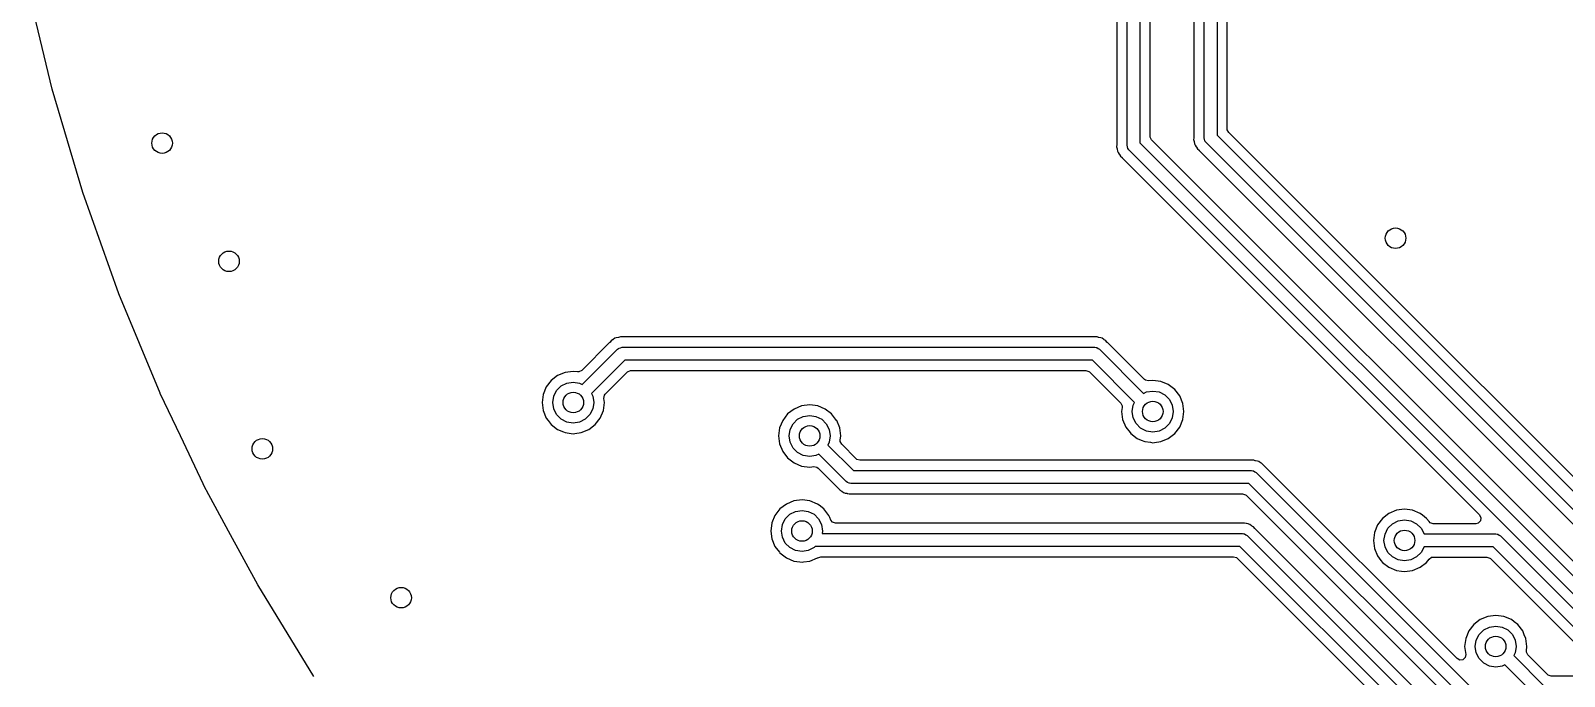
# Model space of a CAD drawing. Extents: x -1.57 to 1.57, y -1.57 to 1.57.
# Drawn here: x -1.538 to -0.363, y -0.857 to -0.363 of the extents above; entities that cross this region are included whole.
import ezdxf

# ---------------------------------------------------------------- set-up
doc = ezdxf.new("R2010")
doc.units = 0
doc.header["$MEASUREMENT"] = 0
doc.layers.add('BLACK', color=7, linetype='CONTINUOUS')

msp = doc.modelspace()

# ---------------------------------------------------------------- linework, layer by layer
at = {"layer": 'BLACK', "linetype": 'CONTINUOUS'}
for p, q in [((-0.6467, 0.2628), (-0.6467, -0.4442)), ((-0.6388, -0.4449), (-0.6388, 0.2676)), ((-0.6289, 0.2697), (-0.6289, -0.4428)), ((-0.688, 0.2244), (-0.688, -0.4485)), ((-0.6801, -0.4436), (-0.6801, 0.2238)), ((-0.6978, -0.4505), (-0.6978, 0.2224)), ((-0.7057, -0.2603), (-0.7057, -0.4499)), ((-0.621, -0.438), (-0.621, -0.3267)), ((-1.5319, -0.3629), (-1.5377, -0.3386)), ((-1.5211, -0.4075), (-1.5319, -0.3629)), ((-1.5211, -0.4076), (-1.5211, -0.4075)), ((-1.4977, -0.4866), (-1.5211, -0.4076)), ((-0.6801, -0.4442), (-0.6801, -0.4436)), ((-0.679, -0.4464), (-0.6801, -0.4442)), ((-0.3479, -0.7774), (-0.679, -0.4464)), ((-0.6467, -0.445), (-0.6468, -0.446)), ((-0.6468, -0.446), (-0.6464, -0.4476)), ((-0.6467, -0.4442), (-0.6467, -0.4444)), ((-0.6467, -0.4444), (-0.6467, -0.445)), ((-0.6384, -0.4461), (-0.6388, -0.4449)), ((-0.6382, -0.4472), (-0.6384, -0.4461)), ((-0.6289, -0.4428), (-0.3346, -0.7372)), ((-0.621, -0.4386), (-0.621, -0.438)), ((-0.6199, -0.4407), (-0.621, -0.4386)), ((-0.5134, -0.5472), (-0.6199, -0.4407)), ((-0.7057, -0.4501), (-0.7059, -0.4515)), ((-0.7059, -0.4515), (-0.7059, -0.4517)), ((-0.7059, -0.4517), (-0.7055, -0.4532)), ((-0.7057, -0.4499), (-0.7057, -0.4501)), ((-0.7055, -0.4532), (-0.7054, -0.4534)), ((-0.7054, -0.4534), (-0.7051, -0.455)), ((-0.7051, -0.455), (-0.7051, -0.455)), ((-0.7051, -0.455), (-0.7047, -0.456)), ((-0.7047, -0.456), (-0.7047, -0.456)), ((-0.7047, -0.456), (-0.7047, -0.456)), ((-0.7047, -0.456), (-0.7038, -0.4574)), ((-0.7038, -0.4574), (-0.7037, -0.4575)), ((-0.7037, -0.4575), (-0.7029, -0.4589)), ((-0.6975, -0.4517), (-0.6978, -0.4505)), ((-0.6972, -0.4529), (-0.6975, -0.4517)), ((-0.6971, -0.4531), (-0.6972, -0.4529)), ((-0.6971, -0.4532), (-0.6971, -0.4531)), ((-0.6969, -0.4533), (-0.6971, -0.4532)), ((-0.6964, -0.454), (-0.6969, -0.4533)), ((-0.3556, -0.7948), (-0.6964, -0.454)), ((-0.688, -0.4485), (-0.3501, -0.7864)), ((-0.6464, -0.4476), (-0.6464, -0.4477)), ((-0.6464, -0.4477), (-0.6461, -0.4493)), ((-0.6461, -0.4493), (-0.6461, -0.4494)), ((-0.6461, -0.4494), (-0.6457, -0.4503)), ((-0.6457, -0.4503), (-0.6457, -0.4504)), ((-0.6457, -0.4504), (-0.6457, -0.4504)), ((-0.6457, -0.4504), (-0.6448, -0.4517)), ((-0.6448, -0.4517), (-0.6447, -0.4517)), ((-0.6447, -0.4517), (-0.6446, -0.4518)), ((-0.6446, -0.4518), (-0.6438, -0.4532)), ((-0.6438, -0.4532), (-0.6426, -0.4543)), ((-0.6426, -0.4543), (-0.6425, -0.4544)), ((-0.6425, -0.4544), (-0.3461, -0.7507)), ((-0.638, -0.4474), (-0.6382, -0.4472)), ((-0.638, -0.4475), (-0.638, -0.4474)), ((-0.6379, -0.4477), (-0.638, -0.4475)), ((-0.6373, -0.4484), (-0.6379, -0.4477)), ((-0.3401, -0.7456), (-0.6373, -0.4484)), ((-0.7029, -0.4589), (-0.7016, -0.4599)), ((-0.7016, -0.4599), (-0.7015, -0.4601)), ((-0.7015, -0.4601), (-0.4278, -0.7338)), ((-1.4977, -0.4867), (-1.4977, -0.4866)), ((-1.4702, -0.5643), (-1.4977, -0.4867)), ((-0.3324, -0.7282), (-0.5134, -0.5472)), ((-1.4702, -0.5644), (-1.4702, -0.5643)), ((-1.4386, -0.6405), (-1.4702, -0.5644)), ((-1.0901, -0.5984), (-1.0915, -0.5994)), ((-1.0892, -0.598), (-1.0901, -0.5984)), ((-1.0901, -0.5984), (-1.0901, -0.5984)), ((-1.0901, -0.5984), (-1.0901, -0.5984)), ((-1.0891, -0.598), (-1.0892, -0.598)), ((-1.0875, -0.5977), (-1.0891, -0.598)), ((-1.0891, -0.598), (-1.0891, -0.598)), ((-1.0873, -0.5977), (-1.0875, -0.5977)), ((-1.0858, -0.5973), (-1.0873, -0.5977)), ((-1.0842, -0.5974), (-1.0858, -0.5973)), ((-1.0858, -0.5973), (-1.0858, -0.5973)), ((-1.084, -0.5974), (-1.0842, -0.5974)), ((-0.723, -0.5974), (-1.084, -0.5974)), ((-0.7229, -0.5974), (-0.723, -0.5974)), ((-0.7214, -0.5973), (-0.7229, -0.5974)), ((-0.7213, -0.5973), (-0.7214, -0.5973)), ((-0.7207, -0.5974), (-0.7213, -0.5973)), ((-0.7213, -0.5973), (-0.7213, -0.5973)), ((-0.7197, -0.5977), (-0.7207, -0.5974)), ((-0.7195, -0.5977), (-0.7197, -0.5977)), ((-0.718, -0.598), (-0.7195, -0.5977)), ((-0.7179, -0.598), (-0.718, -0.598)), ((-0.717, -0.5984), (-0.7179, -0.598)), ((-0.7169, -0.5984), (-0.717, -0.5984)), ((-0.7156, -0.5994), (-0.7169, -0.5984)), ((-0.7169, -0.5984), (-0.7169, -0.5984)), ((-1.0942, -0.6016), (-1.1156, -0.6231)), ((-1.1151, -0.6337), (-1.0881, -0.6068)), ((-1.094, -0.6015), (-1.0942, -0.6016)), ((-1.093, -0.6003), (-1.094, -0.6015)), ((-1.0919, -0.5996), (-1.093, -0.6003)), ((-1.0916, -0.5995), (-1.0919, -0.5996)), ((-1.0915, -0.5994), (-1.0916, -0.5995)), ((-1.0881, -0.6068), (-1.0874, -0.6062)), ((-1.0874, -0.6062), (-1.0873, -0.6061)), ((-1.0873, -0.6061), (-1.0872, -0.6061)), ((-1.0872, -0.6061), (-1.087, -0.6059)), ((-1.087, -0.6059), (-1.0858, -0.6057)), ((-1.0858, -0.6057), (-1.0846, -0.6053)), ((-1.0846, -0.6053), (-0.7224, -0.6053)), ((-0.7224, -0.6053), (-0.7215, -0.6054)), ((-0.7215, -0.6054), (-0.7214, -0.6054)), ((-0.7214, -0.6054), (-0.7213, -0.6055)), ((-0.7213, -0.6055), (-0.721, -0.6055)), ((-0.721, -0.6055), (-0.72, -0.6062)), ((-0.72, -0.6062), (-0.7189, -0.6068)), ((-0.7189, -0.6068), (-0.6851, -0.6406)), ((-0.7154, -0.5995), (-0.7156, -0.5994)), ((-0.7149, -0.5998), (-0.7154, -0.5995)), ((-0.714, -0.6003), (-0.7149, -0.5998)), ((-0.713, -0.6015), (-0.714, -0.6003)), ((-0.7129, -0.6016), (-0.713, -0.6015)), ((-0.6845, -0.63), (-0.7129, -0.6016)), ((-1.0826, -0.6152), (-1.1081, -0.6407)), ((-0.7244, -0.6152), (-1.0826, -0.6152)), ((-0.692, -0.6476), (-0.7244, -0.6152)), ((-1.1389, -0.6308), (-1.1427, -0.6357)), ((-1.134, -0.627), (-1.1389, -0.6308)), ((-1.1389, -0.6308), (-1.1389, -0.6308)), ((-1.1282, -0.6246), (-1.134, -0.627)), ((-1.134, -0.627), (-1.134, -0.627)), ((-1.1313, -0.6349), (-1.1269, -0.6327)), ((-1.122, -0.6238), (-1.1282, -0.6246)), ((-1.1282, -0.6246), (-1.1282, -0.6246)), ((-1.1269, -0.6327), (-1.122, -0.6319)), ((-1.1189, -0.6242), (-1.122, -0.6238)), ((-1.122, -0.6238), (-1.122, -0.6238)), ((-1.122, -0.6319), (-1.1172, -0.6327)), ((-1.1178, -0.6242), (-1.1189, -0.6242)), ((-1.1156, -0.6231), (-1.1178, -0.6242)), ((-1.1172, -0.6327), (-1.1151, -0.6337)), ((-1.0975, -0.6412), (-1.0805, -0.6242)), ((-1.0805, -0.6242), (-1.0783, -0.6231)), ((-1.0783, -0.6231), (-1.0777, -0.6231)), ((-1.0777, -0.6231), (-0.7293, -0.6231)), ((-0.7293, -0.6231), (-0.727, -0.6238)), ((-0.727, -0.6238), (-0.7266, -0.6242)), ((-0.7266, -0.6242), (-0.7027, -0.6481)), ((-0.6836, -0.6306), (-0.6845, -0.63)), ((-0.6813, -0.6311), (-0.6836, -0.6306)), ((-0.6781, -0.6307), (-0.6813, -0.6311)), ((-0.672, -0.6315), (-0.6781, -0.6307)), ((-0.6781, -0.6307), (-0.6781, -0.6307)), ((-0.6662, -0.6339), (-0.672, -0.6315)), ((-0.672, -0.6315), (-0.672, -0.6315)), ((-0.6613, -0.6376), (-0.6662, -0.6339)), ((-1.4386, -0.6406), (-1.4386, -0.6405)), ((-1.4352, -0.6476), (-1.4386, -0.6406)), ((-1.1451, -0.6415), (-1.1459, -0.6476)), ((-1.1427, -0.6357), (-1.1451, -0.6415)), ((-1.1451, -0.6415), (-1.1451, -0.6415)), ((-1.1427, -0.6357), (-1.1427, -0.6357)), ((-1.1378, -0.6476), (-1.137, -0.6428)), ((-1.137, -0.6428), (-1.1348, -0.6384)), ((-1.1348, -0.6384), (-1.1313, -0.6349)), ((-1.1081, -0.6407), (-1.1071, -0.6428)), ((-1.1071, -0.6428), (-1.1063, -0.6476)), ((-1.0986, -0.6445), (-1.0982, -0.6421)), ((-1.0982, -0.6476), (-1.0986, -0.6445)), ((-1.0982, -0.6421), (-1.0975, -0.6412)), ((-0.6851, -0.6406), (-0.683, -0.6395)), ((-0.683, -0.6395), (-0.6781, -0.6388)), ((-0.6781, -0.6388), (-0.6733, -0.6395)), ((-0.6733, -0.6395), (-0.6689, -0.6418)), ((-0.6689, -0.6418), (-0.6654, -0.6453)), ((-0.6654, -0.6453), (-0.6632, -0.6496)), ((-0.6575, -0.6426), (-0.6613, -0.6376)), ((-0.6613, -0.6376), (-0.6613, -0.6376)), ((-0.6613, -0.6376), (-0.6613, -0.6376)), ((-0.6613, -0.6376), (-0.6613, -0.6376)), ((-0.6613, -0.6376), (-0.6613, -0.6376)), ((-0.6551, -0.6483), (-0.6575, -0.6426)), ((-0.6575, -0.6426), (-0.6575, -0.6426)), ((-1.423, -0.6732), (-1.4352, -0.6476)), ((-1.1459, -0.6476), (-1.1459, -0.6476)), ((-1.1459, -0.6476), (-1.1451, -0.6538)), ((-1.1451, -0.6538), (-1.1451, -0.6538)), ((-1.1451, -0.6538), (-1.1427, -0.6596)), ((-1.137, -0.6525), (-1.1378, -0.6476)), ((-1.1348, -0.6569), (-1.137, -0.6525)), ((-1.1313, -0.6604), (-1.1348, -0.6569)), ((-1.1093, -0.6569), (-1.1128, -0.6604)), ((-1.1071, -0.6525), (-1.1093, -0.6569)), ((-1.1063, -0.6476), (-1.1071, -0.6525)), ((-1.1014, -0.6596), (-1.099, -0.6538)), ((-1.099, -0.6538), (-1.0982, -0.6476)), ((-0.9578, -0.6564), (-0.9616, -0.6613)), ((-0.9529, -0.6526), (-0.9578, -0.6564)), ((-0.9578, -0.6564), (-0.9578, -0.6564)), ((-0.9471, -0.6502), (-0.9529, -0.6526)), ((-0.9529, -0.6526), (-0.9529, -0.6526)), ((-0.9409, -0.6494), (-0.9471, -0.6502)), ((-0.9471, -0.6502), (-0.9471, -0.6502)), ((-0.9458, -0.6583), (-0.9409, -0.6575)), ((-0.9348, -0.6502), (-0.9409, -0.6494)), ((-0.9409, -0.6494), (-0.9409, -0.6494)), ((-0.9409, -0.6575), (-0.9361, -0.6583)), ((-0.929, -0.6526), (-0.9348, -0.6502)), ((-0.9348, -0.6502), (-0.9348, -0.6502)), ((-0.9241, -0.6564), (-0.929, -0.6526)), ((-0.9203, -0.6613), (-0.9241, -0.6564)), ((-0.9241, -0.6564), (-0.9241, -0.6564)), ((-0.9241, -0.6564), (-0.9241, -0.6564)), ((-0.9241, -0.6564), (-0.9241, -0.6564)), ((-0.9241, -0.6564), (-0.9241, -0.6564)), ((-0.7027, -0.6481), (-0.7016, -0.6502)), ((-0.7016, -0.6514), (-0.702, -0.6545)), ((-0.702, -0.6545), (-0.702, -0.6545)), ((-0.702, -0.6545), (-0.7012, -0.6607)), ((-0.7016, -0.6502), (-0.7016, -0.6514)), ((-0.6939, -0.6545), (-0.6931, -0.6496)), ((-0.6931, -0.6594), (-0.6939, -0.6545)), ((-0.6931, -0.6496), (-0.692, -0.6476)), ((-0.6632, -0.6496), (-0.6624, -0.6545)), ((-0.6624, -0.6545), (-0.6632, -0.6594)), ((-0.6543, -0.6545), (-0.6551, -0.6483)), ((-0.6551, -0.6607), (-0.6543, -0.6545)), ((-1.1427, -0.6596), (-1.1427, -0.6596)), ((-1.1427, -0.6596), (-1.1413, -0.6614)), ((-1.1413, -0.6614), (-1.1389, -0.6645)), ((-1.1389, -0.6645), (-1.134, -0.6683)), ((-1.134, -0.6683), (-1.134, -0.6683)), ((-1.134, -0.6683), (-1.134, -0.6683)), ((-1.134, -0.6683), (-1.1295, -0.6701)), ((-1.1269, -0.6626), (-1.1313, -0.6604)), ((-1.122, -0.6634), (-1.1269, -0.6626)), ((-1.1172, -0.6626), (-1.122, -0.6634)), ((-1.1128, -0.6604), (-1.1172, -0.6626)), ((-1.1159, -0.6707), (-1.1101, -0.6683)), ((-1.1101, -0.6683), (-1.1052, -0.6645)), ((-1.1052, -0.6645), (-1.1014, -0.6596)), ((-0.964, -0.6671), (-0.9648, -0.6732)), ((-0.9616, -0.6613), (-0.964, -0.6671)), ((-0.964, -0.6671), (-0.964, -0.6671)), ((-0.9616, -0.6613), (-0.9616, -0.6613)), ((-0.9567, -0.6732), (-0.9559, -0.6684)), ((-0.9559, -0.6684), (-0.9537, -0.664)), ((-0.9537, -0.664), (-0.9502, -0.6605)), ((-0.9502, -0.6605), (-0.9458, -0.6583)), ((-0.9361, -0.6583), (-0.9317, -0.6605)), ((-0.9317, -0.6605), (-0.9282, -0.664)), ((-0.9282, -0.664), (-0.926, -0.6684)), ((-0.926, -0.6684), (-0.9252, -0.6732)), ((-0.9202, -0.6614), (-0.9203, -0.6613)), ((-0.9203, -0.6613), (-0.9203, -0.6613)), ((-0.9179, -0.6671), (-0.9202, -0.6614)), ((-0.9171, -0.6732), (-0.9179, -0.6671)), ((-0.7012, -0.6607), (-0.7012, -0.6607)), ((-0.7012, -0.6607), (-0.6988, -0.6664)), ((-0.6988, -0.6664), (-0.6988, -0.6664)), ((-0.6988, -0.6664), (-0.6955, -0.6707)), ((-0.6909, -0.6638), (-0.6931, -0.6594)), ((-0.6874, -0.6672), (-0.6909, -0.6638)), ((-0.683, -0.6695), (-0.6874, -0.6672)), ((-0.6781, -0.6703), (-0.683, -0.6695)), ((-0.6733, -0.6695), (-0.6781, -0.6703)), ((-0.6689, -0.6672), (-0.6733, -0.6695)), ((-0.6654, -0.6638), (-0.6689, -0.6672)), ((-0.6632, -0.6594), (-0.6654, -0.6638)), ((-0.6613, -0.6714), (-0.6575, -0.6664)), ((-0.6575, -0.6664), (-0.6551, -0.6607)), ((-1.4032, -0.7149), (-1.423, -0.6732)), ((-1.1295, -0.6701), (-1.1282, -0.6707)), ((-1.1282, -0.6707), (-1.1236, -0.6713)), ((-1.1236, -0.6713), (-1.122, -0.6715)), ((-1.122, -0.6715), (-1.1208, -0.6713)), ((-1.122, -0.6715), (-1.122, -0.6715)), ((-1.122, -0.6715), (-1.122, -0.6715)), ((-1.1208, -0.6713), (-1.1159, -0.6707)), ((-0.9648, -0.6732), (-0.9648, -0.6732)), ((-0.9648, -0.6732), (-0.964, -0.6794)), ((-0.964, -0.6794), (-0.964, -0.6794)), ((-0.964, -0.6794), (-0.9616, -0.6852)), ((-0.9559, -0.6781), (-0.9567, -0.6732)), ((-0.9537, -0.6825), (-0.9559, -0.6781)), ((-0.926, -0.6781), (-0.927, -0.6802)), ((-0.927, -0.6802), (-0.9074, -0.6998)), ((-0.9252, -0.6732), (-0.926, -0.6781)), ((-0.9175, -0.6764), (-0.9171, -0.6732)), ((-0.9175, -0.6775), (-0.9175, -0.6764)), ((-0.9164, -0.6796), (-0.9175, -0.6775)), ((-0.9053, -0.6908), (-0.9164, -0.6796)), ((-0.6955, -0.6707), (-0.695, -0.6714)), ((-0.695, -0.6714), (-0.6901, -0.6752)), ((-0.6901, -0.6752), (-0.6901, -0.6752)), ((-0.6901, -0.6752), (-0.6901, -0.6752)), ((-0.6901, -0.6752), (-0.6871, -0.6764)), ((-0.6871, -0.6764), (-0.6843, -0.6775)), ((-0.6843, -0.6775), (-0.6799, -0.6781)), ((-0.6799, -0.6781), (-0.6781, -0.6784)), ((-0.6781, -0.6784), (-0.6769, -0.6782)), ((-0.6781, -0.6784), (-0.6781, -0.6784)), ((-0.6781, -0.6784), (-0.6781, -0.6784)), ((-0.6769, -0.6782), (-0.672, -0.6775)), ((-0.672, -0.6775), (-0.6662, -0.6752)), ((-0.6662, -0.6752), (-0.6613, -0.6714)), ((-0.9616, -0.6852), (-0.9616, -0.6852)), ((-0.9616, -0.6852), (-0.9578, -0.6901)), ((-0.9578, -0.6901), (-0.9578, -0.6901)), ((-0.9578, -0.6901), (-0.9529, -0.6939)), ((-0.9502, -0.686), (-0.9537, -0.6825)), ((-0.9458, -0.6882), (-0.9502, -0.686)), ((-0.9409, -0.689), (-0.9458, -0.6882)), ((-0.9361, -0.6882), (-0.9409, -0.689)), ((-0.934, -0.6871), (-0.9361, -0.6882)), ((-0.9129, -0.7082), (-0.934, -0.6871)), ((-0.9048, -0.6912), (-0.9053, -0.6908)), ((-0.9025, -0.6919), (-0.9048, -0.6912)), ((-0.603, -0.6919), (-0.9025, -0.6919)), ((-0.6028, -0.6919), (-0.603, -0.6919)), ((-0.6014, -0.6918), (-0.6028, -0.6919)), ((-0.6012, -0.6918), (-0.6014, -0.6918)), ((-0.6007, -0.6919), (-0.6012, -0.6918)), ((-0.6012, -0.6918), (-0.6012, -0.6918)), ((-0.5997, -0.6922), (-0.6007, -0.6919)), ((-0.5995, -0.6922), (-0.5997, -0.6922)), ((-0.5979, -0.6925), (-0.5995, -0.6922)), ((-0.5969, -0.6929), (-0.5979, -0.6925)), ((-0.5979, -0.6925), (-0.5979, -0.6925)), ((-0.5955, -0.6939), (-0.5969, -0.6929)), ((-0.5969, -0.6929), (-0.5969, -0.6929)), ((-0.5969, -0.6929), (-0.5969, -0.6929)), ((-0.9529, -0.6939), (-0.9529, -0.6939)), ((-0.9529, -0.6939), (-0.9529, -0.6939)), ((-0.9529, -0.6939), (-0.9501, -0.695)), ((-0.9501, -0.695), (-0.9471, -0.6963)), ((-0.9471, -0.6963), (-0.9409, -0.6971)), ((-0.9409, -0.6971), (-0.9378, -0.6967)), ((-0.9378, -0.6967), (-0.9354, -0.6971)), ((-0.9354, -0.6971), (-0.9345, -0.6978)), ((-0.9345, -0.6978), (-0.919, -0.7133)), ((-0.9074, -0.6998), (-0.6024, -0.6998)), ((-0.6024, -0.6998), (-0.6015, -0.6999)), ((-0.6015, -0.6999), (-0.6013, -0.6999)), ((-0.6013, -0.6999), (-0.6012, -0.7)), ((-0.6012, -0.7), (-0.601, -0.7)), ((-0.601, -0.7), (-0.6, -0.7007)), ((-0.6, -0.7007), (-0.5989, -0.7012)), ((-0.5989, -0.7012), (-0.3718, -0.9283)), ((-0.5954, -0.6939), (-0.5955, -0.6939)), ((-0.5949, -0.6942), (-0.5954, -0.6939)), ((-0.594, -0.6948), (-0.5949, -0.6942)), ((-0.593, -0.696), (-0.594, -0.6948)), ((-0.5928, -0.6961), (-0.593, -0.696)), ((-0.445, -0.8439), (-0.5928, -0.6961)), ((-1.4031, -0.715), (-1.4032, -0.7149)), ((-1.3862, -0.7461), (-1.4031, -0.715)), ((-0.919, -0.7133), (-0.9189, -0.7135)), ((-0.9189, -0.7135), (-0.9179, -0.7146)), ((-0.9179, -0.7146), (-0.9178, -0.7147)), ((-0.9178, -0.7147), (-0.9164, -0.7155)), ((-0.9164, -0.7155), (-0.9163, -0.7156)), ((-0.9163, -0.7156), (-0.9149, -0.7165)), ((-0.9149, -0.7165), (-0.9149, -0.7165)), ((-0.9149, -0.7165), (-0.9149, -0.7165)), ((-0.9149, -0.7165), (-0.9149, -0.7165)), ((-0.9149, -0.7165), (-0.914, -0.7169)), ((-0.9119, -0.7088), (-0.9129, -0.7082)), ((-0.9108, -0.7094), (-0.9119, -0.7088)), ((-0.9106, -0.7095), (-0.9108, -0.7094)), ((-0.9105, -0.7095), (-0.9106, -0.7095)), ((-0.9103, -0.7095), (-0.9105, -0.7095)), ((-0.9094, -0.7096), (-0.9103, -0.7095)), ((-0.6044, -0.7096), (-0.9094, -0.7096)), ((-0.3773, -0.9367), (-0.6044, -0.7096)), ((-0.9588, -0.7254), (-0.9637, -0.7292)), ((-0.953, -0.723), (-0.9588, -0.7254)), ((-0.9588, -0.7254), (-0.9588, -0.7254)), ((-0.9468, -0.7222), (-0.953, -0.723)), ((-0.953, -0.723), (-0.953, -0.723)), ((-0.9407, -0.723), (-0.9468, -0.7222)), ((-0.9468, -0.7222), (-0.9468, -0.7222)), ((-0.9349, -0.7254), (-0.9407, -0.723)), ((-0.9407, -0.723), (-0.9407, -0.723)), ((-0.9337, -0.7264), (-0.9349, -0.7254)), ((-0.9349, -0.7254), (-0.9349, -0.7254)), ((-0.9349, -0.7254), (-0.9349, -0.7254)), ((-0.93, -0.7292), (-0.9337, -0.7264)), ((-0.914, -0.7169), (-0.9139, -0.7169)), ((-0.9139, -0.7169), (-0.9139, -0.717)), ((-0.9139, -0.717), (-0.9123, -0.7172)), ((-0.9123, -0.7172), (-0.9121, -0.7173)), ((-0.9121, -0.7173), (-0.9106, -0.7177)), ((-0.9106, -0.7177), (-0.909, -0.7175)), ((-0.909, -0.7175), (-0.9088, -0.7175)), ((-0.9088, -0.7175), (-0.6093, -0.7175)), ((-0.6093, -0.7175), (-0.607, -0.7183)), ((-0.607, -0.7183), (-0.6065, -0.7187)), ((-0.6065, -0.7187), (-0.3833, -0.9419)), ((-0.9699, -0.7399), (-0.9707, -0.7461)), ((-0.9675, -0.7341), (-0.9699, -0.7399)), ((-0.9699, -0.7399), (-0.9699, -0.7399)), ((-0.9637, -0.7292), (-0.9675, -0.7341)), ((-0.9675, -0.7341), (-0.9675, -0.7341)), ((-0.9637, -0.7292), (-0.9637, -0.7292)), ((-0.9618, -0.7412), (-0.9596, -0.7368)), ((-0.9596, -0.7368), (-0.9561, -0.7333)), ((-0.9561, -0.7333), (-0.9517, -0.7311)), ((-0.9517, -0.7311), (-0.9468, -0.7303)), ((-0.9468, -0.7303), (-0.942, -0.7311)), ((-0.942, -0.7311), (-0.9376, -0.7333)), ((-0.9376, -0.7333), (-0.9341, -0.7368)), ((-0.9341, -0.7368), (-0.9319, -0.7412)), ((-0.9293, -0.7301), (-0.93, -0.7292)), ((-0.93, -0.7292), (-0.93, -0.7292)), ((-0.93, -0.7292), (-0.93, -0.7292)), ((-0.93, -0.7292), (-0.93, -0.7292)), ((-0.93, -0.7292), (-0.93, -0.7292)), ((-0.9262, -0.7341), (-0.9293, -0.7301)), ((-0.9255, -0.7358), (-0.9262, -0.7341)), ((-0.9247, -0.7377), (-0.9255, -0.7358)), ((-0.9234, -0.7394), (-0.9247, -0.7377)), ((-0.9211, -0.7401), (-0.9234, -0.7394)), ((-0.6099, -0.7401), (-0.9211, -0.7401)), ((-0.6097, -0.7401), (-0.6099, -0.7401)), ((-0.6083, -0.74), (-0.6097, -0.7401)), ((-0.6081, -0.74), (-0.6083, -0.74)), ((-0.6078, -0.7401), (-0.6081, -0.74)), ((-0.6081, -0.74), (-0.6081, -0.74)), ((-0.6066, -0.7404), (-0.6078, -0.7401)), ((-0.5021, -0.7364), (-0.5059, -0.7413)), ((-0.4972, -0.7326), (-0.5021, -0.7364)), ((-0.5021, -0.7364), (-0.5021, -0.7364)), ((-0.4914, -0.7302), (-0.4972, -0.7326)), ((-0.4972, -0.7326), (-0.4972, -0.7326)), ((-0.4945, -0.7405), (-0.4901, -0.7383)), ((-0.4852, -0.7294), (-0.4914, -0.7302)), ((-0.4914, -0.7302), (-0.4914, -0.7302)), ((-0.4901, -0.7383), (-0.4852, -0.7375)), ((-0.4791, -0.7302), (-0.4852, -0.7294)), ((-0.4852, -0.7294), (-0.4852, -0.7294)), ((-0.4852, -0.7375), (-0.4804, -0.7383)), ((-0.4804, -0.7383), (-0.476, -0.7405)), ((-0.4733, -0.7326), (-0.4791, -0.7302)), ((-0.4791, -0.7302), (-0.4791, -0.7302)), ((-0.4715, -0.734), (-0.4733, -0.7326)), ((-0.4733, -0.7326), (-0.4733, -0.7326)), ((-0.4733, -0.7326), (-0.4733, -0.7326)), ((-0.4684, -0.7364), (-0.4715, -0.734)), ((-0.4665, -0.7389), (-0.4684, -0.7364)), ((-0.4684, -0.7364), (-0.4684, -0.7364)), ((-0.4684, -0.7364), (-0.4684, -0.7364)), ((-0.4664, -0.7389), (-0.4665, -0.7389)), ((-0.4656, -0.7397), (-0.4664, -0.7389)), ((-0.4633, -0.7405), (-0.4656, -0.7397)), ((-0.4288, -0.74), (-0.4305, -0.7405)), ((-0.4271, -0.7383), (-0.4288, -0.74)), ((-0.4278, -0.7338), (-0.4267, -0.7359)), ((-0.4267, -0.7359), (-0.4271, -0.7383)), ((-1.3638, -0.7873), (-1.3862, -0.7461)), ((-0.9707, -0.7461), (-0.9707, -0.7461)), ((-0.9707, -0.7461), (-0.9699, -0.7522)), ((-0.9626, -0.7461), (-0.9618, -0.7412)), ((-0.9618, -0.7509), (-0.9626, -0.7461)), ((-0.9596, -0.7553), (-0.9618, -0.7509)), ((-0.9319, -0.7412), (-0.9311, -0.7461)), ((-0.9311, -0.7461), (-0.9314, -0.748)), ((-0.9314, -0.748), (-0.6093, -0.748)), ((-0.6093, -0.748), (-0.6084, -0.7482)), ((-0.6084, -0.7482), (-0.6082, -0.7481)), ((-0.6082, -0.7481), (-0.6081, -0.7482)), ((-0.6081, -0.7482), (-0.6079, -0.7482)), ((-0.6079, -0.7482), (-0.6068, -0.7489)), ((-0.6068, -0.7489), (-0.6058, -0.7495)), ((-0.6064, -0.7404), (-0.6066, -0.7404)), ((-0.6048, -0.7407), (-0.6064, -0.7404)), ((-0.6058, -0.7495), (-0.3877, -0.9675)), ((-0.6048, -0.7408), (-0.6048, -0.7407)), ((-0.6038, -0.7411), (-0.6048, -0.7408)), ((-0.6038, -0.7412), (-0.6038, -0.7411)), ((-0.6024, -0.7421), (-0.6038, -0.7412)), ((-0.6038, -0.7412), (-0.6038, -0.7412)), ((-0.6023, -0.7422), (-0.6024, -0.7421)), ((-0.6018, -0.7425), (-0.6023, -0.7422)), ((-0.6009, -0.743), (-0.6018, -0.7425)), ((-0.5998, -0.7442), (-0.6009, -0.743)), ((-0.5997, -0.7443), (-0.5998, -0.7442)), ((-0.3856, -0.9585), (-0.5997, -0.7443)), ((-0.5083, -0.7471), (-0.5091, -0.7533)), ((-0.5059, -0.7413), (-0.5083, -0.7471)), ((-0.5083, -0.7471), (-0.5083, -0.7471)), ((-0.5059, -0.7413), (-0.5059, -0.7413)), ((-0.501, -0.7533), (-0.5002, -0.7484)), ((-0.5002, -0.7484), (-0.498, -0.744)), ((-0.498, -0.744), (-0.4945, -0.7405)), ((-0.476, -0.7405), (-0.4725, -0.744)), ((-0.4725, -0.744), (-0.4703, -0.7483)), ((-0.4703, -0.7483), (-0.4152, -0.7483)), ((-0.4305, -0.7405), (-0.4633, -0.7405)), ((-0.4152, -0.7483), (-0.4144, -0.7485)), ((-0.4144, -0.7485), (-0.4142, -0.7485)), ((-0.4142, -0.7485), (-0.4141, -0.7485)), ((-0.4141, -0.7485), (-0.4138, -0.7485)), ((-0.4138, -0.7485), (-0.4128, -0.7492)), ((-0.4128, -0.7492), (-0.4118, -0.7498)), ((-0.4118, -0.7498), (-0.3432, -0.8183)), ((-0.9699, -0.7522), (-0.9699, -0.7522)), ((-0.9699, -0.7522), (-0.9675, -0.758)), ((-0.9675, -0.758), (-0.9675, -0.758)), ((-0.9675, -0.758), (-0.9641, -0.7624)), ((-0.9641, -0.7624), (-0.9637, -0.7629)), ((-0.9637, -0.7629), (-0.9588, -0.7667)), ((-0.9561, -0.7588), (-0.9596, -0.7553)), ((-0.9517, -0.761), (-0.9561, -0.7588)), ((-0.9468, -0.7618), (-0.9517, -0.761)), ((-0.942, -0.761), (-0.9468, -0.7618)), ((-0.9376, -0.7588), (-0.942, -0.761)), ((-0.9367, -0.7579), (-0.9376, -0.7588)), ((-0.6113, -0.7579), (-0.9367, -0.7579)), ((-0.3932, -0.9759), (-0.6113, -0.7579)), ((-0.5091, -0.7533), (-0.5091, -0.7533)), ((-0.5091, -0.7533), (-0.5083, -0.7594)), ((-0.5083, -0.7594), (-0.5083, -0.7594)), ((-0.5083, -0.7594), (-0.5059, -0.7652)), ((-0.5002, -0.7581), (-0.501, -0.7533)), ((-0.498, -0.7625), (-0.5002, -0.7581)), ((-0.4945, -0.766), (-0.498, -0.7625)), ((-0.4725, -0.7625), (-0.476, -0.766)), ((-0.4703, -0.7582), (-0.4725, -0.7625)), ((-0.4173, -0.7582), (-0.4703, -0.7582)), ((-0.3487, -0.8267), (-0.4173, -0.7582)), ((-0.9588, -0.7667), (-0.9588, -0.7667)), ((-0.9588, -0.7667), (-0.9588, -0.7667)), ((-0.9588, -0.7667), (-0.953, -0.7691)), ((-0.953, -0.7691), (-0.953, -0.7691)), ((-0.953, -0.7691), (-0.9484, -0.7697)), ((-0.9484, -0.7697), (-0.9468, -0.7699)), ((-0.9468, -0.7699), (-0.9456, -0.7697)), ((-0.9468, -0.7699), (-0.9468, -0.7699)), ((-0.9468, -0.7699), (-0.9468, -0.7699)), ((-0.9456, -0.7697), (-0.9407, -0.7691)), ((-0.9407, -0.7691), (-0.9349, -0.7667)), ((-0.9349, -0.7667), (-0.9347, -0.7666)), ((-0.9349, -0.7667), (-0.9349, -0.7667)), ((-0.9347, -0.7666), (-0.9325, -0.7658)), ((-0.9325, -0.7658), (-0.9324, -0.7658)), ((-0.9324, -0.7658), (-0.6162, -0.7658)), ((-0.6162, -0.7658), (-0.6139, -0.7665)), ((-0.6139, -0.7665), (-0.6134, -0.7669)), ((-0.6134, -0.7669), (-0.3993, -0.981)), ((-0.5059, -0.7652), (-0.5059, -0.7652)), ((-0.5059, -0.7652), (-0.5033, -0.7686)), ((-0.5033, -0.7686), (-0.5021, -0.7701)), ((-0.5021, -0.7701), (-0.4972, -0.7739)), ((-0.4972, -0.7739), (-0.4914, -0.7763)), ((-0.4901, -0.7682), (-0.4945, -0.766)), ((-0.4852, -0.769), (-0.4901, -0.7682)), ((-0.4804, -0.7682), (-0.4852, -0.769)), ((-0.476, -0.766), (-0.4804, -0.7682)), ((-0.4791, -0.7763), (-0.4733, -0.7739)), ((-0.4733, -0.7739), (-0.4684, -0.7701)), ((-0.4684, -0.7701), (-0.4664, -0.7676)), ((-0.4664, -0.7676), (-0.4645, -0.7662)), ((-0.4645, -0.7662), (-0.4633, -0.7661)), ((-0.4633, -0.7661), (-0.4222, -0.7661)), ((-0.4222, -0.7661), (-0.4199, -0.7668)), ((-0.4199, -0.7668), (-0.4194, -0.7672)), ((-0.4194, -0.7672), (-0.3548, -0.8319)), ((-0.4914, -0.7763), (-0.4876, -0.7768)), ((-0.4876, -0.7768), (-0.4852, -0.7771)), ((-0.4852, -0.7771), (-0.4833, -0.7769)), ((-0.4852, -0.7771), (-0.4852, -0.7771)), ((-0.4852, -0.7771), (-0.4852, -0.7771)), ((-0.4833, -0.7769), (-0.4791, -0.7763)), ((-1.3638, -0.7874), (-1.3638, -0.7873)), ((-1.3208, -0.8576), (-1.3638, -0.7874)), ((-0.4322, -0.8178), (-0.436, -0.8227)), ((-0.4273, -0.814), (-0.4322, -0.8178)), ((-0.4322, -0.8178), (-0.4322, -0.8178)), ((-0.4281, -0.8254), (-0.4246, -0.8219)), ((-0.4215, -0.8116), (-0.4273, -0.814)), ((-0.4273, -0.814), (-0.4273, -0.814)), ((-0.4246, -0.8219), (-0.4202, -0.8197)), ((-0.4154, -0.8108), (-0.4215, -0.8116)), ((-0.4215, -0.8116), (-0.4215, -0.8116)), ((-0.4202, -0.8197), (-0.4154, -0.8189)), ((-0.4092, -0.8116), (-0.4154, -0.8108)), ((-0.4154, -0.8108), (-0.4154, -0.8108)), ((-0.4154, -0.8189), (-0.4105, -0.8197)), ((-0.4105, -0.8197), (-0.4061, -0.8219)), ((-0.4034, -0.814), (-0.4092, -0.8116)), ((-0.4092, -0.8116), (-0.4092, -0.8116)), ((-0.4061, -0.8219), (-0.4026, -0.8254)), ((-0.4013, -0.8156), (-0.4034, -0.814)), ((-0.4034, -0.814), (-0.4034, -0.814)), ((-0.4034, -0.814), (-0.4034, -0.814)), ((-0.3985, -0.8178), (-0.4013, -0.8156)), ((-0.3947, -0.8227), (-0.3985, -0.8178)), ((-0.3985, -0.8178), (-0.3985, -0.8178)), ((-0.3985, -0.8178), (-0.3985, -0.8178)), ((-0.3985, -0.8178), (-0.3985, -0.8178)), ((-0.3985, -0.8178), (-0.3985, -0.8178)), ((-0.4384, -0.8285), (-0.4392, -0.8346)), ((-0.436, -0.8227), (-0.4384, -0.8285)), ((-0.4384, -0.8285), (-0.4384, -0.8285)), ((-0.436, -0.8227), (-0.436, -0.8227)), ((-0.4311, -0.8346), (-0.4303, -0.8298)), ((-0.4303, -0.8298), (-0.4281, -0.8254)), ((-0.4026, -0.8254), (-0.4004, -0.8298)), ((-0.4004, -0.8298), (-0.3996, -0.8346)), ((-0.3935, -0.8256), (-0.3947, -0.8227)), ((-0.3947, -0.8227), (-0.3947, -0.8227)), ((-0.3923, -0.8285), (-0.3935, -0.8256)), ((-0.3915, -0.8346), (-0.3923, -0.8285)), ((-0.443, -0.845), (-0.445, -0.8439)), ((-0.4406, -0.8447), (-0.443, -0.845)), ((-0.4388, -0.843), (-0.4406, -0.8447)), ((-0.4392, -0.8346), (-0.4392, -0.8346)), ((-0.4392, -0.8346), (-0.4384, -0.8407)), ((-0.4384, -0.8407), (-0.4388, -0.843)), ((-0.4303, -0.8395), (-0.4311, -0.8346)), ((-0.4281, -0.8439), (-0.4303, -0.8395)), ((-0.4246, -0.8474), (-0.4281, -0.8439)), ((-0.4004, -0.8395), (-0.4014, -0.8416)), ((-0.4014, -0.8416), (-0.3779, -0.8652)), ((-0.3996, -0.8346), (-0.4004, -0.8395)), ((-0.3919, -0.8378), (-0.3915, -0.8346)), ((-0.3919, -0.8389), (-0.3919, -0.8378)), ((-0.3908, -0.8411), (-0.3919, -0.8389)), ((-0.3758, -0.8561), (-0.3908, -0.8411)), ((-0.4202, -0.8496), (-0.4246, -0.8474)), ((-0.4154, -0.8504), (-0.4202, -0.8496)), ((-0.4105, -0.8496), (-0.4154, -0.8504)), ((-0.4084, -0.8486), (-0.4105, -0.8496)), ((-0.3834, -0.8736), (-0.4084, -0.8486)), ((-0.3753, -0.8565), (-0.3758, -0.8561)), ((-0.373, -0.8573), (-0.3753, -0.8565)), ((-0.1602, -0.8573), (-0.373, -0.8573))]:
    msp.add_line(p, q, dxfattribs=at)
at = {"layer": 'BLACK'}
for centre in [(-1.437, -0.4488), (-0.4921, -0.5217), (-1.3858, -0.5394), (-1.122, -0.6476), (-0.6781, -0.6545), (-0.9409, -0.6732), (-1.3602, -0.6831), (-0.9468, -0.7461), (-0.4852, -0.7533), (-1.2539, -0.7972), (-0.4154, -0.8346)]:
    msp.add_circle(centre, 0.00787, dxfattribs=at)

doc.saveas('drawing.dxf')
